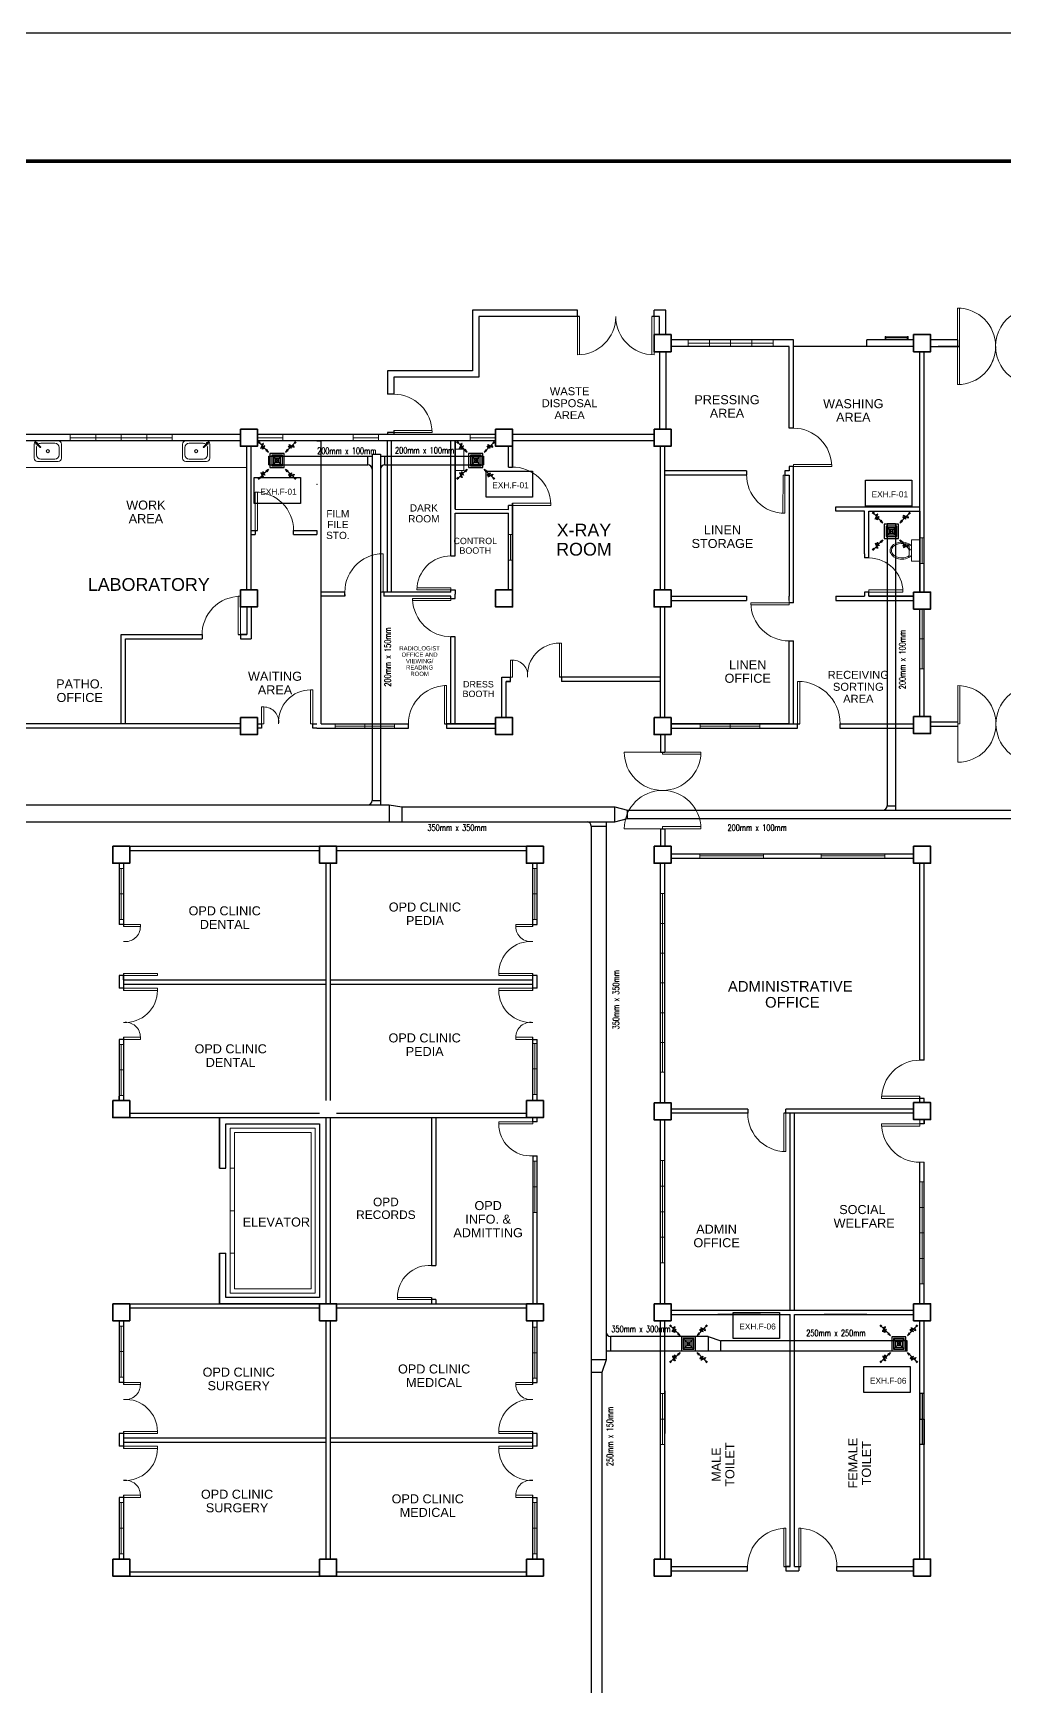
# Model space of a CAD drawing. Header units: millimetres. Extents: x 116 to 538, y 76 to 149.
# Drawn here: x 159.02 to 181.85, y 109.74 to 148.59 of the extents above; entities that cross this region are included whole.
import ezdxf

# ---------------------------------------------------------------- set-up
doc = ezdxf.new("R2010")
doc.units = ezdxf.units.MM
doc.header["$MEASUREMENT"] = 0
for name, color, linetype in [('.1', 1, 'Continuous'), ('AIR', 7, 'Continuous'), ('AIR-00', 8, 'Continuous'), ('AIR-03', 30, 'Continuous'), ('ducting label', 7, 'Continuous'), ('exhaust', 7, 'Continuous'), ('label', 7, 'Continuous'), ('Legends', 7, 'Continuous'), ('template', 7, 'Continuous')]:
    doc.layers.add(name, color=color, linetype=linetype)
doc.styles.add('Arch-Dim', font='simplex.shx', dxfattribs={"width": 0.75})
doc.styles.get("Standard").update_dxf_attribs({"font": 'arial.ttf'})
doc.styles.add('SWISSLT175', font='swissl.ttf', dxfattribs={"height": 0.175})

# ---------------------------------------------------------------- blocks, each defined once
blk = doc.blocks.new('GRILL-C-IN')
at = {"layer": 'AIR-00', "color": 7, "ltscale": 3}
for p, q in [((-0.623, 0.601), (-0.674, 0.651)), ((-0.601, 0.623), (-0.651, 0.674)), ((-0.637, 0.637), (-0.3, 0.3)), ((0.637, 0.637), (0.3, 0.3)), ((0.601, 0.623), (0.651, 0.674)), ((0.623, 0.601), (0.674, 0.651)), ((-0.637, -0.637), (-0.3, -0.3)), ((0.637, -0.637), (0.3, -0.3)), ((-0.623, -0.601), (-0.674, -0.651)), ((-0.601, -0.623), (-0.651, -0.674)), ((0.601, -0.623), (0.651, -0.674)), ((0.623, -0.601), (0.674, -0.651))]:
    blk.add_line(p, q, dxfattribs=at)
at = {"layer": 'AIR-00', "color": 7}
for p, q in [((-0.188, 0.187), (0.187, -0.188)), ((0.187, 0.187), (-0.188, -0.188))]:
    blk.add_line(p, q, dxfattribs=at)
at = {"layer": 'AIR-00', "color": 7, "ltscale": 3}
for points in [[(-0.362, 0.393), (-0.393, 0.362), (-0.3, 0.3)], [(0.393, 0.362), (0.362, 0.393), (0.3, 0.3)], [(-0.362, -0.393), (-0.393, -0.362), (-0.3, -0.3)], [(0.393, -0.362), (0.362, -0.393), (0.3, -0.3)]]:
    blk.add_lwpolyline(points, close=True, dxfattribs=at)
at = {"layer": 'AIR-00', "color": 7}
for points in [[(-0.188, -0.188), (0.187, -0.188), (0.187, 0.187), (-0.188, 0.187)], [(-0.125, -0.125), (0.125, -0.125), (0.125, 0.125), (-0.125, 0.125)], [(-0.062, -0.062), (0.062, -0.062), (0.062, 0.062), (-0.062, 0.062)]]:
    blk.add_lwpolyline(points, close=True, dxfattribs=at)
at = {"layer": 'AIR-00', "color": 7, "ltscale": 3}
for points in [[(-0.441, 0.441), (-0.512, 0.404), (-0.432, 0.514), (-0.568, 0.43), (-0.477, 0.6), (-0.561, 0.561)], [(0.441, 0.441), (0.404, 0.512), (0.514, 0.432), (0.43, 0.568), (0.6, 0.477), (0.561, 0.561)], [(-0.441, -0.441), (-0.512, -0.404), (-0.432, -0.514), (-0.568, -0.43), (-0.477, -0.6), (-0.561, -0.561)], [(0.441, -0.441), (0.404, -0.512), (0.514, -0.432), (0.43, -0.568), (0.6, -0.477), (0.561, -0.561)]]:
    blk.add_spline(points, degree=3, dxfattribs=at)
for points in [[(-0.3, 0.3), (-0.362, 0.393), (-0.393, 0.362)], [(0.3, 0.3), (0.393, 0.362), (0.362, 0.393)], [(-0.3, -0.3), (-0.362, -0.393), (-0.393, -0.362)], [(0.3, -0.3), (0.393, -0.362), (0.362, -0.393)]]:
    blk.add_solid(points, dxfattribs=at)
at = {"layer": 'AIR-03', "color": 7}
blk.add_lwpolyline([(-0.25, -0.25), (0.25, -0.25), (0.25, 0.25), (-0.25, 0.25)], close=True, dxfattribs=at)

msp = doc.modelspace()

# ---------------------------------------------------------------- linework, layer by layer
at = {"layer": '.1', "color": 0}
msp.add_line((215.428, 148.586), (116.152, 148.586), dxfattribs=at)
at = {"color": 8, "lineweight": 25}
for p, q in [((171.821, 142.073), (169.351, 142.073)), ((169.351, 142.073), (169.351, 140.649)), ((171.871, 141.923), (169.501, 141.923)), ((169.501, 141.923), (169.501, 140.499)), ((171.821, 141.923), (171.821, 142.073)), ((173.746, 141.923), (173.571, 141.923)), ((173.896, 142.073), (173.621, 142.073)), ((173.621, 141.923), (173.621, 142.073)), ((173.746, 141.923), (173.646, 141.923)), ((173.746, 141.498), (173.746, 141.923)), ((173.896, 141.498), (173.896, 142.073)), ((173.746, 141.098), (173.746, 139.274)), ((173.896, 141.098), (173.896, 139.274)), ((176.896, 141.373), (174.021, 141.373)), ((176.796, 141.223), (174.021, 141.223)), ((176.796, 139.299), (176.796, 141.223)), ((176.896, 141.223), (176.896, 141.373)), ((176.896, 139.299), (176.896, 141.223)), ((179.721, 141.373), (178.621, 141.373)), ((178.621, 141.223), (178.621, 141.373)), ((179.721, 141.223), (178.621, 141.223)), ((179.871, 135.448), (179.871, 141.098)), ((179.971, 135.448), (179.971, 141.098)), ((180.752, 141.373), (180.121, 141.373)), ((180.121, 141.223), (180.802, 141.223)), ((180.752, 141.373), (180.302, 141.373)), ((180.752, 141.223), (180.302, 141.223)), ((180.752, 141.373), (180.752, 141.223)), ((169.351, 140.649), (167.351, 140.649)), ((167.351, 140.649), (167.351, 140.099)), ((173.896, 140.886), (173.896, 139.486)), ((169.501, 140.499), (167.501, 140.499)), ((167.501, 140.499), (167.501, 140.099)), ((167.501, 140.499), (167.501, 140.099)), ((167.501, 140.099), (167.351, 140.099)), ((163.896, 139.149), (158.296, 139.149)), ((169.896, 139.149), (164.296, 139.149)), ((167.351, 139.199), (167.351, 139.149)), ((167.501, 139.199), (167.351, 139.199)), ((167.501, 139.249), (167.501, 139.149)), ((173.621, 139.149), (170.296, 139.149)), ((163.896, 138.999), (158.296, 138.999)), ((164.046, 135.499), (164.046, 138.874)), ((164.146, 135.499), (164.146, 138.874)), ((169.896, 138.999), (164.296, 138.999)), ((165.796, 132.349), (165.796, 138.999)), ((167.351, 135.449), (167.351, 138.999)), ((167.451, 135.449), (167.451, 138.999)), ((168.846, 136.299), (168.846, 138.999)), ((168.946, 137.398), (168.946, 138.999)), ((168.946, 138.999), (168.946, 137.399)), ((170.196, 138.386), (170.196, 138.874)), ((173.621, 138.999), (170.296, 138.999)), ((170.296, 138.386), (170.296, 138.874)), ((170.296, 138.874), (170.296, 138.386)), ((173.621, 138.999), (171.646, 138.999)), ((173.771, 135.499), (173.771, 138.874)), ((173.871, 135.499), (173.871, 138.874)), ((170.196, 138.386), (170.296, 138.386)), ((175.796, 138.299), (173.871, 138.299)), ((175.796, 138.299), (175.796, 138.199)), ((176.796, 138.299), (176.696, 138.299)), ((176.696, 138.299), (176.696, 138.199)), ((176.896, 138.399), (176.796, 138.399)), ((176.796, 138.399), (176.796, 138.299)), ((176.796, 138.399), (176.796, 138.299)), ((176.896, 135.199), (176.896, 138.399)), ((175.796, 138.199), (173.871, 138.199)), ((176.696, 138.199), (176.796, 138.199)), ((176.796, 138.199), (176.796, 135.349)), ((170.296, 135.499), (170.296, 137.536)), ((170.296, 137.536), (170.296, 135.499)), ((168.946, 137.398), (170.196, 137.387)), ((168.946, 136.299), (168.946, 137.299)), ((168.946, 137.299), (170.196, 137.299)), ((170.196, 137.386), (170.196, 137.486)), ((170.296, 137.486), (170.196, 137.486)), ((170.196, 135.499), (170.196, 137.299)), ((170.296, 137.386), (170.296, 137.486)), ((170.296, 135.499), (170.296, 137.299)), ((170.296, 137.299), (170.296, 136.799)), ((177.896, 137.349), (177.896, 137.449)), ((177.896, 137.449), (179.871, 137.449)), ((178.571, 137.349), (177.896, 137.349)), ((178.571, 136.349), (178.571, 137.349)), ((178.671, 137.349), (179.871, 137.349)), ((178.671, 136.349), (178.671, 137.349)), ((179.871, 137.349), (179.871, 135.448)), ((164.146, 136.899), (164.296, 136.899)), ((164.146, 136.799), (164.246, 136.799)), ((164.246, 136.899), (164.246, 136.799)), ((165.146, 136.899), (165.696, 136.899)), ((165.146, 136.799), (165.146, 136.899)), ((165.146, 136.799), (165.696, 136.799)), ((178.571, 136.349), (178.571, 136.249)), ((178.671, 136.249), (178.671, 136.349)), ((178.671, 136.249), (178.571, 136.249)), ((166.351, 135.449), (165.796, 135.449)), ((166.351, 135.349), (165.796, 135.349)), ((166.176, 135.349), (166.171, 135.349)), ((166.351, 135.349), (166.351, 135.449)), ((168.846, 135.449), (167.221, 135.449)), ((167.271, 135.449), (167.271, 135.349)), ((168.846, 135.349), (167.271, 135.349)), ((168.846, 135.499), (168.946, 135.499)), ((168.846, 135.449), (168.846, 135.499)), ((168.846, 135.299), (168.846, 135.349)), ((168.846, 135.299), (168.946, 135.299)), ((168.946, 135.499), (168.946, 135.399)), ((168.946, 135.299), (168.946, 135.399)), ((174.021, 135.349), (175.796, 135.349)), ((174.021, 135.249), (175.796, 135.249)), ((174.021, 135.249), (175.796, 135.249)), ((175.796, 135.349), (175.796, 135.249)), ((176.796, 135.249), (176.796, 135.349)), ((176.896, 135.199), (176.796, 135.199)), ((177.896, 135.349), (178.571, 135.349)), ((177.896, 135.349), (177.896, 135.249)), ((177.896, 135.249), (179.721, 135.249)), ((178.671, 135.449), (178.571, 135.449)), ((178.571, 135.449), (178.571, 135.349)), ((178.671, 135.349), (178.671, 135.449)), ((178.671, 135.349), (179.721, 135.349)), ((179.721, 135.349), (178.671, 135.349)), ((164.046, 135.099), (164.046, 134.449)), ((164.146, 135.099), (164.146, 134.349)), ((173.771, 132.499), (173.771, 135.099)), ((173.871, 132.499), (173.871, 135.099)), ((179.871, 132.524), (179.871, 135.048)), ((179.971, 132.524), (179.971, 135.048)), ((161.096, 132.349), (161.096, 134.449)), ((161.096, 134.449), (162.996, 134.449)), ((162.996, 134.449), (162.996, 134.349)), ((163.846, 134.449), (164.046, 134.449)), ((164.046, 134.449), (163.896, 134.449)), ((163.896, 134.449), (163.896, 134.349)), ((161.196, 132.349), (161.196, 134.349)), ((161.196, 134.349), (162.996, 134.349)), ((163.896, 134.349), (164.046, 134.349)), ((164.046, 134.349), (164.146, 134.349)), ((168.845, 132.349), (168.845, 134.398)), ((168.945, 134.398), (168.845, 134.398)), ((168.945, 132.349), (168.945, 134.398)), ((176.796, 132.349), (176.796, 134.299)), ((176.796, 134.299), (176.896, 134.299)), ((176.896, 132.349), (176.896, 134.299)), ((170.046, 132.499), (170.046, 133.449)), ((170.046, 133.449), (170.246, 133.449)), ((170.246, 133.349), (170.146, 133.349)), ((170.146, 132.499), (170.146, 133.349)), ((170.146, 133.349), (170.246, 133.349)), ((170.246, 133.349), (170.246, 133.449)), ((173.771, 133.449), (171.396, 133.449)), ((171.446, 133.449), (171.446, 133.349)), ((173.771, 133.349), (171.446, 133.349)), ((163.896, 132.349), (158.296, 132.349)), ((163.896, 132.249), (158.296, 132.249)), ((164.296, 132.349), (164.396, 132.349)), ((164.396, 132.249), (164.296, 132.249)), ((164.396, 132.349), (164.396, 132.249)), ((165.596, 132.349), (165.696, 132.349)), ((165.596, 132.249), (165.596, 132.349)), ((165.696, 132.249), (165.596, 132.249)), ((165.696, 132.249), (167.851, 132.249)), ((165.796, 132.349), (167.845, 132.349)), ((167.845, 132.249), (167.845, 132.349)), ((168.695, 132.349), (169.896, 132.349)), ((168.845, 132.349), (168.745, 132.349)), ((168.745, 132.349), (168.745, 132.249)), ((168.745, 132.249), (169.896, 132.249)), ((169.896, 132.349), (168.796, 132.349)), ((173.771, 132.099), (173.771, 131.687)), ((173.871, 132.099), (173.871, 131.687)), ((174.021, 132.349), (177.046, 132.349)), ((176.796, 132.349), (174.021, 132.349)), ((174.021, 132.249), (176.996, 132.249)), ((174.021, 132.249), (176.996, 132.249)), ((176.996, 132.249), (176.996, 132.349)), ((177.991, 132.249), (179.721, 132.249)), ((177.996, 132.349), (179.721, 132.349)), ((177.996, 132.249), (177.996, 132.349)), ((180.121, 132.399), (180.758, 132.399)), ((180.121, 132.299), (180.758, 132.299)), ((173.771, 131.687), (173.871, 131.687)), ((173.771, 129.887), (173.771, 129.475)), ((173.771, 129.887), (173.871, 129.887)), ((173.871, 129.887), (173.871, 129.475)), ((161.296, 129.475), (165.758, 129.475)), ((161.296, 129.375), (165.758, 129.375)), ((166.158, 129.475), (170.621, 129.475)), ((166.158, 129.375), (170.621, 129.375)), ((161.046, 129.075), (161.046, 127.636)), ((161.146, 129.075), (161.146, 127.586)), ((165.908, 129.075), (165.908, 123.498)), ((166.008, 129.075), (166.008, 123.498)), ((170.771, 127.586), (170.771, 129.075)), ((170.871, 127.636), (170.871, 129.075)), ((173.771, 123.448), (173.771, 129.075)), ((173.871, 123.448), (173.871, 129.075)), ((174.021, 129.298), (179.721, 129.298)), ((174.021, 129.198), (179.721, 129.198)), ((176.871, 129.298), (179.721, 129.298)), ((179.871, 124.448), (179.871, 129.075)), ((179.971, 124.448), (179.971, 129.075)), ((161.146, 127.636), (161.046, 127.636)), ((170.771, 127.636), (170.871, 127.636)), ((161.046, 126.436), (161.046, 126.136)), ((161.146, 126.436), (161.046, 126.436)), ((161.146, 126.486), (161.146, 126.086)), ((161.146, 126.336), (161.146, 126.436)), ((161.146, 126.336), (165.908, 126.336)), ((166.008, 126.336), (170.771, 126.336)), ((170.771, 126.086), (170.771, 126.486)), ((170.871, 126.436), (170.771, 126.436)), ((170.871, 126.136), (170.871, 126.436)), ((161.146, 126.136), (161.046, 126.136)), ((161.146, 126.236), (165.908, 126.236)), ((161.146, 126.236), (161.146, 126.136)), ((166.008, 126.236), (170.771, 126.236)), ((170.871, 126.136), (170.771, 126.136)), ((161.046, 124.936), (161.046, 123.498)), ((161.146, 124.936), (161.046, 124.936)), ((161.146, 124.986), (161.146, 123.498)), ((170.771, 123.498), (170.771, 124.986)), ((170.771, 124.936), (170.871, 124.936)), ((170.871, 123.498), (170.871, 124.936)), ((179.971, 124.448), (179.871, 124.448)), ((161.046, 123.498), (161.046, 123.598)), ((179.871, 123.448), (179.871, 123.598)), ((179.971, 123.548), (179.871, 123.548)), ((179.971, 123.448), (179.971, 123.548)), ((161.296, 123.198), (165.758, 123.198)), ((166.158, 123.198), (170.621, 123.198)), ((175.827, 123.298), (174.021, 123.298)), ((175.822, 123.198), (174.021, 123.198)), ((175.822, 123.298), (175.822, 123.198)), ((179.721, 123.198), (176.672, 123.198)), ((179.721, 123.298), (176.722, 123.298)), ((176.722, 123.198), (176.722, 123.298)), ((176.822, 123.198), (176.722, 123.198)), ((176.822, 118.572), (176.822, 123.198)), ((176.922, 118.572), (176.922, 123.198)), ((161.296, 123.098), (170.621, 123.098)), ((163.408, 123.098), (163.408, 121.91)), ((165.908, 123.098), (165.908, 118.723)), ((166.008, 123.098), (166.008, 118.723)), ((166.158, 123.098), (170.621, 123.098)), ((168.39, 123.098), (168.39, 119.623)), ((168.49, 123.098), (168.49, 119.623)), ((170.771, 122.998), (170.771, 123.098)), ((170.871, 122.998), (170.771, 122.998)), ((170.871, 122.998), (170.871, 123.098)), ((173.771, 118.723), (173.771, 123.048)), ((173.871, 118.723), (173.871, 123.048)), ((179.971, 122.948), (179.871, 122.948)), ((179.971, 122.948), (179.971, 123.048)), ((179.971, 123.048), (179.971, 122.948)), ((170.771, 122.198), (170.771, 118.723)), ((170.771, 122.198), (170.871, 122.198)), ((170.871, 118.723), (170.871, 122.198)), ((179.871, 118.722), (179.871, 122.048)), ((179.971, 118.722), (179.971, 122.054)), ((163.408, 121.91), (163.558, 121.91)), ((163.408, 119.91), (163.408, 118.723)), ((163.408, 119.91), (163.558, 119.91)), ((168.39, 119.623), (168.49, 119.623)), ((168.39, 118.873), (168.39, 118.723)), ((161.296, 118.723), (170.621, 118.723)), ((161.296, 118.623), (165.758, 118.623)), ((166.158, 118.623), (170.621, 118.623)), ((168.49, 118.823), (168.39, 118.823)), ((168.49, 118.823), (168.49, 118.723)), ((174.021, 118.573), (179.721, 118.572)), ((161.046, 118.323), (161.046, 116.873)), ((161.146, 118.323), (161.146, 116.823)), ((165.908, 118.323), (165.908, 112.723)), ((166.008, 118.323), (166.008, 112.723)), ((170.771, 116.823), (170.771, 118.323)), ((170.871, 116.873), (170.871, 118.323)), ((173.771, 112.723), (173.771, 118.323)), ((173.871, 116.823), (173.871, 118.323)), ((174.021, 118.473), (176.822, 118.472)), ((176.821, 112.546), (176.822, 118.472)), ((176.921, 112.546), (176.922, 118.472)), ((176.922, 118.472), (179.721, 118.472)), ((178.621, 118.472), (177.621, 118.472)), ((179.871, 112.723), (179.871, 118.322)), ((179.971, 112.723), (179.971, 118.322)), ((161.146, 116.873), (161.046, 116.873)), ((170.771, 116.873), (170.871, 116.873)), ((173.871, 112.723), (173.871, 116.823)), ((161.046, 115.673), (161.046, 115.373)), ((161.146, 115.673), (161.046, 115.673)), ((161.146, 115.373), (161.046, 115.373)), ((161.146, 115.723), (161.146, 115.323)), ((161.146, 115.573), (165.908, 115.573)), ((161.146, 115.473), (165.908, 115.473)), ((166.008, 115.573), (170.771, 115.573)), ((166.008, 115.473), (170.771, 115.473)), ((170.771, 115.323), (170.771, 115.723)), ((170.871, 115.673), (170.771, 115.673)), ((170.871, 115.373), (170.771, 115.373)), ((170.871, 115.373), (170.871, 115.673)), ((161.146, 114.223), (161.146, 112.723)), ((170.771, 112.723), (170.771, 114.223)), ((161.046, 114.173), (161.046, 112.723)), ((161.146, 114.173), (161.046, 114.173)), ((170.771, 114.173), (170.871, 114.173)), ((170.871, 112.723), (170.871, 114.173)), ((161.296, 112.423), (165.758, 112.423)), ((161.296, 112.323), (165.758, 112.323)), ((166.158, 112.423), (170.621, 112.423)), ((166.158, 112.323), (170.621, 112.323)), ((174.021, 112.546), (175.821, 112.546)), ((174.021, 112.446), (175.821, 112.446)), ((175.821, 112.446), (175.821, 112.546)), ((176.821, 112.546), (176.721, 112.546)), ((176.721, 112.546), (176.721, 112.446)), ((176.721, 112.446), (177.021, 112.446)), ((176.921, 112.546), (177.021, 112.546)), ((177.021, 112.546), (177.021, 112.446)), ((177.921, 112.546), (179.721, 112.546)), ((177.921, 112.446), (177.921, 112.546)), ((177.921, 112.446), (179.721, 112.446))]:
    msp.add_line(p, q, dxfattribs=at)
at = {"color": 8, "lineweight": 13}
for p, q in [((171.821, 141.023), (171.821, 141.923)), ((171.821, 141.923), (171.871, 141.923)), ((171.871, 141.923), (171.871, 141.023)), ((173.571, 141.023), (173.571, 141.923)), ((173.571, 141.923), (173.621, 141.923)), ((173.621, 141.923), (173.621, 141.023)), ((180.751, 141.224), (180.751, 142.124)), ((180.751, 142.124), (180.801, 142.124)), ((180.801, 142.124), (180.802, 141.223)), ((180.802, 141.224), (180.751, 141.224)), ((180.751, 141.173), (180.752, 140.323)), ((180.752, 141.223), (180.752, 140.323)), ((180.752, 141.223), (180.802, 141.223)), ((180.802, 140.323), (180.802, 141.223)), ((180.752, 140.323), (180.802, 140.323)), ((168.401, 139.249), (167.501, 139.249)), ((167.501, 139.199), (168.401, 139.199)), ((177.796, 138.449), (176.896, 138.449)), ((176.896, 138.449), (176.896, 138.399)), ((176.896, 138.399), (177.796, 138.399)), ((177.796, 138.399), (177.796, 138.449)), ((176.646, 137.299), (176.655, 138.199)), ((176.655, 138.199), (176.696, 138.199)), ((176.696, 138.199), (176.696, 137.299)), ((164.246, 136.899), (164.246, 137.799)), ((164.246, 137.799), (164.296, 137.799)), ((164.296, 137.799), (164.296, 136.899)), ((171.196, 137.536), (170.296, 137.536)), ((171.196, 137.486), (171.196, 137.536)), ((170.296, 137.486), (171.196, 137.486)), ((176.696, 137.299), (176.646, 137.299)), ((167.251, 136.349), (167.201, 136.349)), ((167.201, 136.349), (167.201, 135.449)), ((167.251, 135.449), (167.251, 136.349)), ((163.896, 135.349), (163.846, 135.349)), ((163.846, 135.349), (163.846, 134.449)), ((163.896, 134.449), (163.896, 135.349)), ((167.301, 135.449), (167.201, 135.449)), ((168.846, 135.299), (167.946, 135.299)), ((167.946, 135.299), (167.947, 135.249)), ((167.946, 135.249), (168.846, 135.249)), ((168.046, 135.549), (168.846, 135.549)), ((168.846, 135.499), (168.046, 135.499)), ((168.846, 135.499), (168.846, 135.549)), ((168.846, 135.249), (168.846, 135.299)), ((176.796, 135.199), (175.896, 135.199)), ((175.896, 135.199), (175.896, 135.149)), ((176.796, 135.149), (176.796, 135.249)), ((176.796, 135.199), (176.796, 135.149)), ((178.671, 135.449), (178.671, 135.499)), ((179.471, 135.499), (178.671, 135.499)), ((178.671, 135.449), (179.471, 135.449)), ((179.471, 135.449), (179.471, 135.499)), ((175.896, 135.149), (176.796, 135.149)), ((168.745, 133.249), (168.695, 133.249)), ((168.695, 133.249), (168.695, 132.349)), ((168.745, 132.349), (168.745, 133.249)), ((176.996, 133.349), (177.046, 133.349)), ((176.996, 132.349), (176.996, 133.349)), ((177.046, 133.349), (177.046, 132.349)), ((180.758, 132.349), (180.758, 133.249)), ((180.808, 133.249), (180.808, 132.349)), ((180.758, 132.299), (180.758, 132.399)), ((180.808, 132.349), (180.758, 132.349)), ((180.758, 132.349), (180.758, 131.449)), ((173.821, 131.687), (172.921, 131.687)), ((173.821, 131.687), (174.721, 131.687)), ((173.821, 131.637), (173.821, 131.687)), ((174.721, 131.687), (174.721, 131.637)), ((174.721, 131.637), (173.821, 131.637)), ((173.821, 129.887), (172.921, 129.887)), ((173.821, 129.937), (174.721, 129.937)), ((173.821, 129.887), (173.821, 129.937)), ((174.721, 129.887), (173.821, 129.887)), ((174.721, 129.937), (174.721, 129.887)), ((178.971, 123.548), (178.971, 123.598)), ((178.971, 123.598), (179.871, 123.598)), ((179.871, 123.548), (178.971, 123.548)), ((176.672, 122.298), (176.672, 123.198)), ((176.722, 123.198), (176.722, 122.298)), ((179.871, 122.948), (178.971, 122.948)), ((178.971, 122.948), (178.971, 122.898)), ((178.971, 122.898), (179.871, 122.898)), ((179.871, 122.898), (179.871, 123.048)), ((179.871, 122.948), (179.871, 122.898)), ((176.722, 122.298), (176.672, 122.298)), ((176.721, 113.446), (176.671, 113.446)), ((176.671, 113.446), (176.671, 112.546)), ((176.721, 112.546), (176.721, 113.446)), ((177.071, 113.446), (177.021, 113.446)), ((177.021, 113.446), (177.021, 112.546)), ((177.071, 112.546), (177.071, 113.446))]:
    msp.add_line(p, q, dxfattribs=at)
at = {"color": 8, "lineweight": 9}
for p, q in [((179.071, 141.454), (179.051, 141.454)), ((179.051, 141.454), (179.051, 141.374)), ((179.071, 141.374), (179.071, 141.454)), ((179.321, 141.444), (179.071, 141.444)), ((179.321, 141.424), (179.071, 141.424)), ((179.321, 141.444), (179.571, 141.444)), ((179.321, 141.424), (179.571, 141.424)), ((179.571, 141.374), (179.571, 141.454)), ((179.571, 141.454), (179.591, 141.454)), ((179.591, 141.454), (179.591, 141.374)), ((174.421, 141.373), (174.421, 141.223)), ((174.421, 141.298), (176.421, 141.298)), ((174.421, 141.223), (176.421, 141.223)), ((174.421, 141.223), (175.421, 141.223)), ((174.921, 141.223), (174.921, 141.373)), ((175.421, 141.223), (175.421, 141.373)), ((175.421, 141.223), (176.421, 141.223)), ((175.921, 141.223), (175.921, 141.373)), ((176.421, 141.223), (176.421, 141.373)), ((161.096, 139.149), (159.896, 139.149)), ((159.896, 139.149), (159.896, 138.999)), ((159.896, 139.074), (162.296, 139.074)), ((160.496, 139.149), (160.496, 138.999)), ((161.096, 139.149), (162.296, 139.149)), ((161.096, 139.149), (161.096, 138.999)), ((161.696, 139.149), (161.696, 138.999)), ((162.296, 139.149), (162.296, 138.999)), ((164.296, 139.149), (164.896, 139.149)), ((164.896, 139.074), (164.296, 139.074)), ((164.896, 139.149), (164.896, 138.999)), ((166.546, 138.999), (166.546, 139.149)), ((167.146, 139.074), (166.546, 139.074)), ((167.146, 139.149), (167.146, 138.999)), ((169.896, 139.149), (169.296, 139.149)), ((169.296, 139.149), (169.296, 138.999)), ((169.296, 139.074), (169.896, 139.074)), ((167.146, 138.999), (166.546, 138.999)), ((168.946, 138.808), (169.146, 138.808)), ((168.946, 138.308), (168.946, 138.808)), ((169.146, 138.808), (169.146, 138.308)), ((158.146, 138.374), (164.046, 138.374)), ((169.146, 138.308), (168.946, 138.308)), ((170.296, 136.799), (170.196, 136.799)), ((170.196, 136.799), (170.196, 136.199)), ((170.246, 136.799), (170.246, 136.199)), ((179.621, 136.513), (179.621, 136.332)), ((179.871, 136.672), (179.671, 136.672)), ((179.671, 136.672), (179.671, 136.172)), ((179.871, 136.422), (179.871, 136.722)), ((179.871, 136.722), (179.971, 136.722)), ((179.871, 136.172), (179.871, 136.672)), ((179.921, 136.722), (179.921, 136.122)), ((179.971, 136.722), (179.971, 136.122)), ((170.196, 136.199), (170.296, 136.199)), ((179.671, 136.172), (179.871, 136.172)), ((179.971, 136.122), (179.871, 136.122)), ((179.871, 134.348), (179.871, 135.048)), ((179.871, 135.048), (179.971, 135.048)), ((179.921, 135.048), (179.921, 133.648)), ((179.971, 135.048), (179.971, 133.648)), ((179.871, 134.348), (179.971, 134.348)), ((179.971, 133.648), (179.871, 133.648)), ((166.121, 132.249), (166.121, 132.349)), ((167.521, 132.299), (166.121, 132.299)), ((167.521, 132.249), (166.121, 132.249)), ((166.821, 132.349), (167.521, 132.349)), ((166.821, 132.349), (166.821, 132.249)), ((167.521, 132.349), (167.521, 132.249)), ((174.708, 132.249), (174.708, 132.349)), ((176.108, 132.299), (174.708, 132.299)), ((176.108, 132.249), (174.708, 132.249)), ((175.408, 132.349), (176.108, 132.349)), ((175.408, 132.349), (175.408, 132.249)), ((176.108, 132.349), (176.108, 132.249)), ((175.446, 129.298), (174.696, 129.298)), ((174.696, 129.298), (174.696, 129.198)), ((174.696, 129.248), (176.196, 129.248)), ((174.696, 129.198), (176.196, 129.198)), ((176.196, 129.198), (176.196, 129.298)), ((177.546, 129.198), (177.546, 129.298)), ((177.546, 129.248), (179.046, 129.248)), ((179.046, 129.198), (177.546, 129.198)), ((178.296, 129.298), (179.046, 129.298)), ((179.046, 129.298), (179.046, 129.198)), ((173.771, 127.662), (173.771, 128.362)), ((173.771, 128.362), (173.871, 128.362)), ((173.821, 128.362), (173.821, 126.962)), ((173.871, 128.362), (173.871, 126.962)), ((173.771, 127.662), (173.871, 127.662)), ((173.771, 126.262), (173.771, 126.962)), ((173.771, 126.962), (173.871, 126.962)), ((173.871, 126.962), (173.771, 126.962)), ((173.821, 126.962), (173.821, 125.562)), ((173.871, 126.962), (173.871, 125.562)), ((173.771, 126.262), (173.871, 126.262)), ((173.871, 125.562), (173.771, 125.562)), ((173.771, 124.862), (173.771, 125.562)), ((173.771, 125.562), (173.871, 125.562)), ((173.871, 125.562), (173.771, 125.562)), ((173.821, 125.562), (173.821, 124.162)), ((173.871, 125.562), (173.871, 124.162)), ((173.771, 124.862), (173.871, 124.862)), ((173.871, 124.162), (173.771, 124.162)), ((173.771, 122.086), (173.871, 122.086)), ((173.821, 122.086), (173.821, 119.686)), ((163.658, 121.91), (163.758, 121.91)), ((163.658, 121.91), (163.658, 119.91)), ((163.758, 121.91), (163.758, 119.91)), ((179.871, 121.588), (179.971, 121.588)), ((179.921, 121.588), (179.921, 119.188)), ((173.771, 121.486), (173.871, 121.486)), ((163.758, 120.91), (163.658, 120.91)), ((173.771, 120.886), (173.871, 120.886)), ((179.871, 120.988), (179.971, 120.988)), ((173.771, 120.286), (173.871, 120.286)), ((179.871, 120.388), (179.971, 120.388)), ((163.658, 119.91), (163.758, 119.91)), ((173.771, 119.686), (173.871, 119.686)), ((179.871, 119.788), (179.971, 119.788)), ((179.871, 119.188), (179.971, 119.188)), ((174.969, 118.471), (175.469, 118.471)), ((175.997, 118.472), (176.497, 118.472)), ((177.745, 118.472), (177.245, 118.472)), ((178.772, 118.47), (178.272, 118.47)), ((173.871, 116.612), (173.771, 116.612)), ((173.771, 116.612), (173.771, 116.012)), ((173.821, 116.612), (173.821, 115.412)), ((173.771, 116.012), (173.871, 116.012)), ((173.871, 116.012), (173.871, 115.412)), ((173.871, 115.412), (173.771, 115.412)), ((173.871, 115.527), (173.871, 115.532)), ((173.871, 115.073), (173.871, 115.527)), ((173.871, 115.386), (173.871, 115.456)), ((173.871, 115.073), (173.871, 115.068)), ((173.871, 114.802), (173.871, 114.807)), ((173.871, 114.802), (173.871, 114.348)), ((173.871, 114.489), (173.871, 114.419)), ((173.871, 114.348), (173.871, 114.343)), ((173.871, 114.077), (173.871, 114.082)), ((173.871, 114.077), (173.871, 113.623)), ((173.871, 113.764), (173.871, 113.694)), ((173.871, 113.623), (173.871, 113.618)), ((173.871, 113.352), (173.871, 113.357)), ((173.871, 113.352), (173.871, 112.898)), ((173.871, 113.039), (173.871, 112.969)), ((173.871, 112.898), (173.871, 112.893)), ((179.646, 112.546), (179.146, 112.546))]:
    msp.add_line(p, q, dxfattribs=at)
at = {"color": 8, "lineweight": -2}
for p, q in [((179.721, 141.223), (176.896, 141.223)), ((169.296, 139.149), (167.146, 139.149)), ((176.896, 139.299), (176.796, 139.299)), ((165.696, 138.999), (165.796, 138.999)), ((173.871, 138.199), (173.871, 138.299)), ((165.696, 136.899), (165.696, 136.799)), ((168.846, 136.299), (168.946, 136.299)), ((167.851, 132.249), (167.845, 132.249)), ((179.971, 123.448), (179.971, 123.548)), ((175.827, 123.298), (175.822, 123.298)), ((176.121, 118.472), (175.121, 118.472)), ((173.871, 116.673), (173.871, 115.673)), ((179.971, 116.612), (179.871, 116.612)), ((179.871, 116.612), (179.871, 116.012)), ((179.921, 116.612), (179.921, 115.412)), ((179.871, 116.012), (179.971, 116.012)), ((179.971, 116.012), (179.971, 115.412)), ((179.971, 115.412), (179.871, 115.412)), ((176.671, 112.546), (176.821, 112.546)), ((176.921, 112.546), (177.071, 112.546))]:
    msp.add_line(p, q, dxfattribs=at)
at = {"color": 8}
msp.add_line((167.501, 139.249), (167.501, 139.149), dxfattribs=at)
at = {"color": 8, "lineweight": 9, "ltscale": 0.4}
for p, q in [((159.049, 138.924), (159.049, 138.594)), ((159.096, 138.939), (159.187, 138.848)), ((159.104, 138.844), (159.104, 138.674)), ((159.108, 138.952), (159.199, 138.86)), ((159.614, 138.999), (159.124, 138.999)), ((159.534, 138.944), (159.204, 138.944)), ((159.634, 138.674), (159.634, 138.844)), ((159.689, 138.594), (159.689, 138.924)), ((162.536, 138.594), (162.536, 138.924)), ((162.591, 138.674), (162.591, 138.844)), ((162.611, 138.999), (163.101, 138.999)), ((162.691, 138.944), (163.021, 138.944)), ((163.117, 138.952), (163.026, 138.86)), ((163.129, 138.939), (163.038, 138.848)), ((163.121, 138.844), (163.121, 138.674)), ((163.176, 138.924), (163.176, 138.594)), ((159.124, 138.519), (159.614, 138.519)), ((159.204, 138.574), (159.534, 138.574)), ((163.101, 138.519), (162.611, 138.519)), ((163.021, 138.574), (162.691, 138.574)), ((165.908, 127.556), (165.908, 128.046)), ((166.008, 127.556), (166.008, 128.046)), ((165.908, 124.649), (165.908, 125.139)), ((166.008, 124.649), (166.008, 125.139)), ((165.908, 116.671), (165.908, 117.161)), ((166.008, 116.671), (166.008, 117.161)), ((165.908, 113.855), (165.908, 114.345)), ((166.008, 113.855), (166.008, 114.345))]:
    msp.add_line(p, q, dxfattribs=at)
at = {"color": 8, "linetype": 'ByBlock', "lineweight": 9}
for p, q in [((161.146, 128.955), (161.046, 128.955)), ((161.046, 128.955), (161.046, 127.755)), ((161.096, 128.955), (161.096, 127.755)), ((161.146, 128.355), (161.146, 128.955)), ((170.871, 128.955), (170.771, 128.955)), ((170.771, 128.955), (170.771, 127.755)), ((170.821, 128.955), (170.821, 127.755)), ((170.871, 128.355), (170.871, 128.955)), ((161.046, 128.355), (161.146, 128.355)), ((170.771, 128.355), (170.871, 128.355)), ((161.046, 127.755), (161.146, 127.755)), ((170.771, 127.755), (170.871, 127.755)), ((161.146, 124.817), (161.046, 124.817)), ((161.046, 124.817), (161.046, 123.617)), ((161.096, 124.817), (161.096, 123.617)), ((161.146, 124.217), (161.146, 124.817)), ((170.871, 124.842), (170.771, 124.842)), ((170.771, 124.842), (170.771, 123.642)), ((170.821, 124.842), (170.821, 123.642)), ((170.871, 124.242), (170.871, 124.842)), ((161.046, 124.217), (161.146, 124.217)), ((170.771, 124.242), (170.871, 124.242)), ((161.046, 123.617), (161.146, 123.617)), ((170.771, 123.642), (170.871, 123.642)), ((170.871, 122.071), (170.771, 122.071)), ((170.771, 122.071), (170.771, 120.871)), ((170.821, 122.071), (170.821, 120.871)), ((170.871, 121.471), (170.871, 122.071)), ((170.771, 121.471), (170.871, 121.471)), ((170.771, 120.871), (170.871, 120.871)), ((161.146, 118.198), (161.046, 118.198)), ((161.046, 118.198), (161.046, 116.998)), ((161.096, 118.198), (161.096, 116.998)), ((161.146, 117.598), (161.146, 118.198)), ((170.871, 118.173), (170.771, 118.173)), ((170.771, 118.173), (170.771, 116.973)), ((170.821, 118.173), (170.821, 116.973)), ((170.871, 117.573), (170.871, 118.173)), ((161.046, 117.598), (161.146, 117.598)), ((170.771, 117.573), (170.871, 117.573)), ((161.046, 116.998), (161.146, 116.998)), ((170.771, 116.973), (170.871, 116.973)), ((161.146, 114.048), (161.046, 114.048)), ((161.046, 114.048), (161.046, 112.848)), ((161.096, 114.048), (161.096, 112.848)), ((161.146, 113.448), (161.146, 114.048)), ((170.871, 114.048), (170.771, 114.048)), ((170.771, 114.048), (170.771, 112.848)), ((170.821, 114.048), (170.821, 112.848)), ((170.871, 113.448), (170.871, 114.048)), ((161.046, 113.448), (161.146, 113.448)), ((170.771, 113.448), (170.871, 113.448)), ((161.046, 112.848), (161.146, 112.848)), ((170.771, 112.848), (170.871, 112.848))]:
    msp.add_line(p, q, dxfattribs=at)
at = {"color": 8, "lineweight": 35}
for points in [[(173.621, 141.498), (174.021, 141.498), (174.021, 141.098), (173.621, 141.098)], [(179.721, 141.498), (180.121, 141.498), (180.121, 141.098), (179.721, 141.098)], [(163.896, 139.274), (164.296, 139.274), (164.296, 138.874), (163.896, 138.874)], [(169.896, 139.274), (170.296, 139.274), (170.296, 138.874), (169.896, 138.874)], [(173.621, 139.274), (174.021, 139.274), (174.021, 138.874), (173.621, 138.874)], [(163.896, 135.499), (164.296, 135.499), (164.296, 135.099), (163.896, 135.099)], [(169.896, 135.499), (170.296, 135.499), (170.296, 135.099), (169.896, 135.099)], [(173.621, 135.499), (174.021, 135.499), (174.021, 135.099), (173.621, 135.099)], [(179.721, 135.448), (180.121, 135.448), (180.121, 135.048), (179.721, 135.048)], [(163.896, 132.499), (164.296, 132.499), (164.296, 132.099), (163.896, 132.099)], [(169.896, 132.499), (170.296, 132.499), (170.296, 132.099), (169.896, 132.099)], [(173.621, 132.499), (174.021, 132.499), (174.021, 132.099), (173.621, 132.099)], [(179.721, 132.524), (180.121, 132.524), (180.121, 132.124), (179.721, 132.124)], [(160.896, 129.475), (161.296, 129.475), (161.296, 129.075), (160.896, 129.075)], [(165.758, 129.475), (166.158, 129.475), (166.158, 129.075), (165.758, 129.075)], [(170.621, 129.475), (171.021, 129.475), (171.021, 129.075), (170.621, 129.075)], [(173.621, 129.475), (174.021, 129.475), (174.021, 129.075), (173.621, 129.075)], [(179.721, 129.475), (180.121, 129.475), (180.121, 129.075), (179.721, 129.075)], [(160.896, 123.498), (161.296, 123.498), (161.296, 123.098), (160.896, 123.098)], [(170.621, 123.498), (171.021, 123.498), (171.021, 123.098), (170.621, 123.098)], [(173.621, 123.448), (174.021, 123.448), (174.021, 123.048), (173.621, 123.048)], [(179.721, 123.45), (180.121, 123.45), (180.121, 123.05), (179.721, 123.05)], [(160.896, 118.723), (161.296, 118.723), (161.296, 118.323), (160.896, 118.323)], [(165.758, 118.723), (166.158, 118.723), (166.158, 118.323), (165.758, 118.323)], [(170.621, 118.723), (171.021, 118.723), (171.021, 118.323), (170.621, 118.323)], [(173.621, 118.723), (174.021, 118.723), (174.021, 118.323), (173.621, 118.323)], [(179.721, 118.723), (180.121, 118.723), (180.121, 118.323), (179.721, 118.323)], [(160.896, 112.723), (161.296, 112.723), (161.296, 112.323), (160.896, 112.323)], [(165.758, 112.723), (166.158, 112.723), (166.158, 112.323), (165.758, 112.323)], [(170.621, 112.723), (171.021, 112.723), (171.021, 112.323), (170.621, 112.323)], [(173.621, 112.723), (174.021, 112.723), (174.021, 112.323), (173.621, 112.323)], [(179.721, 112.723), (180.121, 112.723), (180.121, 112.323), (179.721, 112.323)]]:
    msp.add_lwpolyline(points, close=True, dxfattribs=at)
at = {"color": 8, "lineweight": 9}
for points in [[(174.421, 141.373), (176.421, 141.373), (176.421, 141.223), (174.421, 141.223)], [(159.896, 139.149), (162.296, 139.149), (162.296, 138.999), (159.896, 138.999)], [(164.296, 139.149), (164.896, 139.149), (164.896, 138.999), (164.296, 138.999)], [(166.546, 139.149), (167.146, 139.149), (167.146, 138.999), (166.546, 138.999)], [(169.296, 139.149), (169.896, 139.149), (169.896, 138.999), (169.296, 138.999)], [(169.296, 139.149), (169.896, 139.149), (169.896, 138.999), (169.296, 138.999)], [(170.196, 136.799), (170.296, 136.799), (170.296, 136.199), (170.196, 136.199)], [(179.871, 136.722), (179.971, 136.722), (179.971, 136.122), (179.871, 136.122)], [(179.871, 135.048), (179.971, 135.048), (179.971, 133.648), (179.871, 133.648)], [(166.121, 132.349), (167.521, 132.349), (167.521, 132.299), (166.121, 132.299)], [(174.708, 132.349), (176.108, 132.349), (176.108, 132.249), (174.708, 132.249)], [(174.696, 129.298), (176.196, 129.298), (176.196, 129.198), (174.696, 129.198)], [(177.546, 129.298), (179.046, 129.298), (179.046, 129.198), (177.546, 129.198)], [(161.046, 128.955), (161.146, 128.955), (161.146, 127.755), (161.046, 127.755)], [(170.771, 128.955), (170.871, 128.955), (170.871, 127.755), (170.771, 127.755)], [(173.771, 128.362), (173.871, 128.362), (173.871, 124.162), (173.771, 124.162)], [(161.046, 124.817), (161.146, 124.817), (161.146, 123.617), (161.046, 123.617)], [(170.771, 124.842), (170.871, 124.842), (170.871, 123.642), (170.771, 123.642)], [(170.771, 122.071), (170.871, 122.071), (170.871, 120.871), (170.771, 120.871)], [(173.771, 122.086), (173.871, 122.086), (173.871, 119.686), (173.771, 119.686)], [(179.871, 121.588), (179.971, 121.588), (179.971, 119.188), (179.871, 119.188)], [(161.046, 118.198), (161.146, 118.198), (161.146, 116.998), (161.046, 116.998)], [(170.771, 118.173), (170.871, 118.173), (170.871, 116.973), (170.771, 116.973)], [(173.871, 115.412), (173.771, 115.412), (173.771, 116.612), (173.871, 116.612)], [(179.87, 116.611), (179.971, 116.611), (179.971, 115.412), (179.87, 115.412)], [(161.046, 114.048), (161.146, 114.048), (161.146, 112.848), (161.046, 112.848)], [(170.771, 114.048), (170.871, 114.048), (170.871, 112.848), (170.771, 112.848)]]:
    msp.add_lwpolyline(points, close=True, dxfattribs=at)
at = {"color": 8, "lineweight": 13, "ltscale": 0.03}
for points in [[(171.396, 133.449), (171.446, 133.449), (171.446, 134.249), (171.396, 134.249)], [(170.246, 133.449), (170.296, 133.449), (170.296, 133.849), (170.246, 133.849)], [(165.546, 132.349), (165.596, 132.349), (165.596, 133.149), (165.546, 133.149)], [(164.396, 132.349), (164.446, 132.349), (164.446, 132.749), (164.396, 132.749)], [(161.146, 127.636), (161.146, 127.586), (161.546, 127.586), (161.546, 127.636)], [(170.771, 127.636), (170.771, 127.586), (170.371, 127.586), (170.371, 127.636)], [(161.146, 126.486), (161.146, 126.436), (161.946, 126.436), (161.946, 126.486)], [(170.771, 126.486), (170.771, 126.436), (169.971, 126.436), (169.971, 126.486)], [(161.146, 126.086), (161.146, 126.136), (161.946, 126.136), (161.946, 126.086)], [(170.771, 126.086), (170.771, 126.136), (169.971, 126.136), (169.971, 126.086)], [(161.146, 124.936), (161.146, 124.986), (161.546, 124.986), (161.546, 124.936)], [(170.771, 124.936), (170.771, 124.986), (170.371, 124.986), (170.371, 124.936)], [(170.771, 122.998), (170.771, 122.948), (169.971, 122.948), (169.971, 122.998)], [(168.39, 118.823), (168.39, 118.873), (167.59, 118.873), (167.59, 118.823)], [(161.146, 116.873), (161.146, 116.823), (161.546, 116.823), (161.546, 116.873)], [(170.771, 116.873), (170.771, 116.823), (170.371, 116.823), (170.371, 116.873)], [(161.146, 115.723), (161.146, 115.673), (161.946, 115.673), (161.946, 115.723)], [(161.146, 115.323), (161.146, 115.373), (161.946, 115.373), (161.946, 115.323)], [(170.771, 115.723), (170.771, 115.673), (169.971, 115.673), (169.971, 115.723)], [(170.771, 115.323), (170.771, 115.373), (169.971, 115.373), (169.971, 115.323)], [(161.146, 114.173), (161.146, 114.223), (161.546, 114.223), (161.546, 114.173)], [(170.771, 114.173), (170.771, 114.223), (170.371, 114.223), (170.371, 114.173)]]:
    msp.add_lwpolyline(points, close=True, dxfattribs=at)
at = {"color": 8, "lineweight": 25}
for points in [[(163.408, 121.91), (163.408, 123.098), (165.908, 123.098), (165.908, 118.723), (163.408, 118.723), (163.408, 119.91)], [(163.558, 121.91), (163.558, 122.948), (165.758, 122.948), (165.758, 118.873), (163.558, 118.873), (163.558, 119.91)]]:
    msp.add_lwpolyline(points, dxfattribs=at)
at = {"color": 8, "lineweight": 9}
for points in [[(163.658, 121.91), (163.658, 122.848), (165.658, 122.848), (165.658, 118.973), (163.658, 118.973), (163.658, 119.91)], [(163.758, 121.91), (163.758, 122.748), (165.558, 122.748), (165.558, 119.073), (163.758, 119.073), (163.758, 119.91)]]:
    msp.add_lwpolyline(points, dxfattribs=at)
at = {"color": 8, "lineweight": 9, "ltscale": 0.4}
for centre in [(159.369, 138.759), (162.856, 138.759)]:
    msp.add_circle(centre, 0.0375, dxfattribs=at)
at = {"color": 8, "lineweight": 13}
for centre, radius, start, end in [((171.821, 141.923), 0.9, 270, 0), ((173.621, 141.923), 0.9, 180, 270), ((180.751, 141.223), 0.9, 270.0079, 90), ((182.551, 141.224), 0.9, 90, 270.0009), ((180.752, 141.223), 0.9, 270, 0), ((167.501, 139.199), 0.9, 359.9636, 90.0139), ((176.896, 138.399), 0.9, 0, 90), ((170.296, 137.486), 0.9, 1.5911, 91.5911), ((176.696, 138.199), 0.9, 178.9827, 270), ((164.246, 136.899), 0.9, 0, 90), ((167.251, 135.449), 0.9, 90, 186.3794), ((168.846, 135.499), 0.8, 90, 180), ((178.671, 135.449), 0.8, 0, 90), ((163.896, 134.449), 0.9, 90, 181.5911), ((168.845, 135.299), 0.9, 181.5911, 271.5911), ((176.796, 135.199), 0.9, 180, 270), ((168.745, 132.349), 0.9, 90, 186.3794), ((176.996, 132.349), 1, 354.2608, 90), ((180.758, 132.349), 0.9, 270, 90), ((182.558, 132.349), 0.9, 90, 270), ((173.821, 131.687), 0.9, 180, 0), ((173.821, 129.887), 0.9, 0, 180), ((179.871, 123.548), 0.9, 90.0002, 180.0002), ((176.722, 123.198), 0.9, 173.6208, 270.0002), ((179.871, 122.948), 0.9, 180.0002, 276.3796), ((176.721, 112.546), 0.9, 90.0002, 180.0002), ((177.021, 112.546), 0.9, 0.0002, 90.0002)]:
    msp.add_arc(centre, radius, start, end, dxfattribs=at)
at = {"color": 8, "lineweight": 9, "ltscale": 0.4}
for centre, radius, start, end in [((159.124, 138.924), 0.075, 90, 180), ((159.102, 138.945), 0.0217, 338.7565, 291.2435), ((159.102, 138.945), 0.0145, 352.0499, 277.9501), ((159.102, 138.945), 0.00874, 45, 225), ((159.204, 138.844), 0.1, 140.0132, 180), ((159.204, 138.844), 0.1, 90, 129.9868), ((159.193, 138.854), 0.00874, 225, 45), ((159.534, 138.844), 0.1, 0, 90), ((159.614, 138.924), 0.075, 0, 90), ((162.611, 138.924), 0.075, 90, 180), ((162.691, 138.844), 0.1, 90, 180), ((163.021, 138.844), 0.1, 50.0132, 90), ((163.032, 138.854), 0.00874, 135, 315), ((163.021, 138.844), 0.1, 0, 39.9868), ((163.101, 138.924), 0.075, 0, 90), ((163.123, 138.945), 0.0217, 248.7565, 201.2435), ((163.123, 138.945), 0.0145, 262.0499, 187.9501), ((163.123, 138.945), 0.00874, 315, 135), ((159.124, 138.594), 0.075, 180, 270), ((159.204, 138.674), 0.1, 180, 270), ((159.534, 138.674), 0.1, 270, 0), ((159.614, 138.594), 0.075, 270, 0), ((162.611, 138.594), 0.075, 180, 270), ((162.691, 138.674), 0.1, 180, 270), ((163.021, 138.674), 0.1, 270, 0), ((163.101, 138.594), 0.075, 270, 0)]:
    msp.add_arc(centre, radius, start, end, dxfattribs=at)
at = {"color": 8, "lineweight": 9}
for centre, start, end in [((179.571, 136.513), 0, 61.8499), ((179.571, 136.332), 298.0084, 360)]:
    msp.add_arc(centre, 0.05, start, end, dxfattribs=at)
at = {"color": 8, "lineweight": -2}
msp.add_arc((178.671, 135.449), 0.8, 194.3615, 194.4775, dxfattribs=at)
at = {"color": 8, "lineweight": 13, "ltscale": 0.03}
for centre, radius, start, end in [((171.396, 133.497), 0.752, 90, 183.6952), ((170.296, 133.495), 0.353, 352.3719, 90), ((165.546, 132.397), 0.752, 90, 183.6952), ((164.446, 132.395), 0.353, 352.3719, 90), ((161.193, 127.586), 0.353, 262.3719, 0), ((170.724, 127.586), 0.353, 180, 277.6281), ((170.722, 126.486), 0.752, 86.3048, 180), ((161.194, 126.086), 0.752, 266.3048, 0), ((170.722, 126.086), 0.752, 180, 273.6952), ((161.193, 124.986), 0.353, 0, 97.6281), ((170.724, 124.986), 0.353, 82.3719, 180), ((170.722, 122.948), 0.752, 180, 273.6952), ((168.341, 118.873), 0.752, 86.3048, 180), ((161.193, 116.823), 0.353, 262.3719, 0), ((170.724, 116.823), 0.353, 180, 277.6281), ((161.194, 115.723), 0.752, 0, 93.6952), ((170.722, 115.723), 0.752, 86.3048, 180), ((161.194, 115.323), 0.752, 266.3048, 0), ((170.722, 115.323), 0.752, 180, 273.6952), ((161.193, 114.223), 0.353, 0, 97.6281), ((170.724, 114.223), 0.353, 82.3719, 180)]:
    msp.add_arc(centre, radius, start, end, dxfattribs=at)
at = {"color": 8, "lineweight": 9}
msp.add_ellipse((179.446, 136.422), major_axis=(0.275, 0), ratio=0.727273, start_param=0.612555, end_param=5.670631, dxfattribs=at)
msp.add_open_spline([(179.594, 136.557), (179.578, 136.566), (179.56, 136.573), (179.469, 136.6), (179.382, 136.595), (179.25, 136.537), (179.209, 136.487), (179.195, 136.389), (179.221, 136.337), (179.332, 136.263), (179.416, 136.245), (179.53, 136.261), (179.565, 136.272), (179.594, 136.288)], degree=3, knots=[0.937253, 0.937253, 0.937253, 0.937253, 1.185372, 1.185372, 2.113864, 2.113864, 3.042356, 3.042356, 3.970847, 3.970847, 4.899339, 4.899339, 5.346062, 5.346062, 5.346062, 5.346062], dxfattribs=at)
for p in [(165.696, 137.977), (173.871, 115.3), (173.871, 114.575), (173.871, 113.85), (173.871, 113.125)]:
    msp.add_point(p, dxfattribs=at)
at = {"layer": 'exhaust'}
for p, q in [((166.993, 138.687), (166.993, 130.55)), ((166.993, 138.687), (167.193, 138.687)), ((167.193, 138.687), (167.193, 130.45)), ((164.562, 138.639), (166.993, 138.639)), ((164.562, 138.439), (164.562, 138.639)), ((164.562, 138.439), (166.893, 138.439)), ((166.893, 138.439), (166.893, 138.639)), ((167.193, 138.639), (169.608, 138.639)), ((167.293, 138.439), (167.293, 138.639)), ((167.293, 138.439), (169.608, 138.439)), ((169.608, 138.639), (169.608, 138.439)), ((179.1, 137.063), (179.1, 130.425)), ((179.1, 137.063), (179.3, 137.063)), ((179.3, 137.063), (179.3, 130.325)), ((166.993, 130.55), (167.193, 130.55)), ((149.785, 130.45), (167.393, 130.45)), ((167.393, 130.45), (167.393, 130.05)), ((167.393, 130.45), (167.693, 130.4)), ((167.693, 130.4), (172.696, 130.4)), ((167.693, 130.4), (167.693, 130.05)), ((172.696, 130.05), (172.696, 130.4)), ((172.696, 130.4), (172.996, 130.325)), ((172.996, 130.325), (189.069, 130.325)), ((172.996, 130.125), (172.996, 130.325)), ((179.1, 130.425), (179.3, 130.425)), ((149.685, 130.05), (172.696, 130.05)), ((172.146, 129.95), (172.146, 104.785)), ((172.146, 129.95), (172.496, 129.95)), ((172.496, 130.05), (172.496, 117.405)), ((172.696, 130.05), (172.996, 130.125)), ((172.996, 130.125), (189.069, 130.125)), ((174.893, 117.955), (172.596, 117.955)), ((172.596, 117.955), (172.596, 117.605)), ((174.893, 117.955), (174.893, 117.605)), ((174.893, 117.955), (175.193, 117.855)), ((179.573, 117.855), (175.193, 117.855)), ((175.193, 117.605), (175.193, 117.855)), ((179.573, 117.605), (179.573, 117.855)), ((172.496, 117.405), (172.146, 117.405)), ((172.496, 117.405), (172.396, 117.105)), ((179.573, 117.605), (172.496, 117.605)), ((172.396, 117.105), (172.146, 117.105)), ((172.396, 117.105), (172.396, 104.835))]:
    msp.add_line(p, q, dxfattribs=at)
for centre, start, end in [((166.893, 138.339), 0, 90), ((167.293, 138.339), 90, 180), ((166.893, 130.55), 270, 0), ((179, 130.425), 270, 0), ((172.046, 129.95), 0, 90), ((172.596, 118.055), 180, 270)]:
    msp.add_arc(centre, 0.1, start, end, dxfattribs=at)
at = {"layer": 'Legends'}
for points in [[(169.675, 138.292), (170.765, 138.292), (170.765, 137.68), (169.675, 137.68)], [(164.22, 138.139), (165.31, 138.139), (165.31, 137.528), (164.22, 137.528)], [(178.592, 138.079), (179.682, 138.079), (179.682, 137.468), (178.592, 137.468)], [(175.481, 118.521), (176.572, 118.521), (176.572, 117.909), (175.481, 117.909)], [(178.553, 117.246), (179.643, 117.246), (179.643, 116.634), (178.553, 116.634)]]:
    msp.add_lwpolyline(points, close=True, dxfattribs=at)
at = {"layer": 'template', "linetype": 'Continuous', "const_width": 0.0853}
msp.add_lwpolyline([(122.169, 81.198), (212.42, 81.198), (212.42, 145.577), (122.169, 145.577)], close=True, dxfattribs=at)

# ---------------------------------------------------------------- block references
at = {"layer": 'AIR', "xscale": 0.6658363358532475, "yscale": 0.6658363358532475, "zscale": 0.6658363358532475}
for p in [(164.758, 138.539), (169.429, 138.539), (179.2, 136.876), (174.431, 117.78), (179.375, 117.78)]:
    msp.add_blockref('GRILL-C-IN', p, dxfattribs=at)

# ---------------------------------------------------------------- texts
at = {"layer": 'ducting label', "color": 7, "linetype": 'Continuous', "lineweight": 25, "char_height": 0.15, "attachment_point": 1, "style": 'Arch-Dim'}
for s, width, insert in [('\\A1;200mm x 100mm', 1.61517, (165.701, 138.842)), ('\\A1;200mm x 100mm', 1.54358, (167.532, 138.856)), ('\\A1;350mm x 350mm', 1.99683, (168.295, 129.986)), ('\\A1;200mm x 100mm', 1.56158, (175.348, 129.986)), ('\\A1;350mm x 300mm', 1.60667, (172.616, 118.206)), ('\\A1;250mm x 250mm', 1.60667, (177.199, 118.11))]:
    msp.add_mtext_dynamic_manual_height_columns(s, width=width, gutter_width=1.011, heights=[0], dxfattribs=dict(at, insert=insert))
at = {"layer": 'ducting label', "color": 7, "linetype": 'Continuous', "lineweight": 25, "char_height": 0.15, "attachment_point": 1, "rotation": 90, "style": 'Arch-Dim'}
for s, width, heights, insert in [('\\A1;200mm x 150mm', 1.60667, [0], (167.282, 133.226)), ('\\A1;200mm x 100mm', 1.60667, [0], (179.383, 133.165)), ('\\A1;350mm x 350mm', 1.61747, [0.4], (172.649, 125.171)), ('\\A1;250mm x 150mm', 1.65026, [0], (172.507, 114.907))]:
    msp.add_mtext_dynamic_manual_height_columns(s, width=width, gutter_width=1.011, heights=heights, dxfattribs=dict(at, insert=insert))
at = {"layer": 'label', "color": 8, "lineweight": -2, "ltscale": 0.4, "attachment_point": 5, "line_spacing_factor": 0.9, "style": 'SWISSLT175'}
for s, insert, char_height in [('WASTE^JDISPOSAL^JAREA', (171.635, 139.887), 0.1875), ('PRESSING\\PAREA', (175.335, 139.81), 0.2125), ('WASHING\\PAREA', (178.304, 139.716), 0.2125), ('WORK\\PAREA', (161.675, 137.333), 0.2125), ('FILM\\PFILE\\PSTO.', (166.188, 137.034), 0.17), ('DARK\\PROOM', (168.208, 137.297), 0.17), ('X-RAY \\PROOM', (171.973, 136.678), 0.3), ('LINEN\\PSTORAGE', (175.228, 136.748), 0.2125), ('CONTROL\\PBOOTH', (169.418, 136.536), 0.15), ('LABORATORY', (161.743, 135.625), 0.3), ('RADIOLOGIST\\POFFICE AND\\PVIEWING/\\PREADING\\PROOM', (168.109, 133.826), 0.1), ('LINEN\\POFFICE', (175.822, 133.58), 0.2125), ('PATHO.\\POFFICE', (160.118, 133.129), 0.2125), ('WAITING\\PAREA', (164.71, 133.31), 0.2125), ('DRESS\\PBOOTH', (169.492, 133.168), 0.15), ('RECEIVING\\PSORTING\\PAREA', (178.422, 133.222), 0.1875)]:
    msp.add_mtext(s, dxfattribs=dict(at, insert=insert, char_height=char_height))
at = {"layer": 'label', "color": 8, "linetype": 'ByBlock', "lineweight": 9, "ltscale": 0.4, "char_height": 0.2125, "attachment_point": 5, "line_spacing_factor": 0.9, "style": 'SWISSLT175'}
for s, insert in [('OPD CLINIC\\PDENTAL', (163.528, 127.798)), ('OPD CLINIC\\PPEDIA', (168.234, 127.887)), ('OPD CLINIC\\PDENTAL', (163.668, 124.555)), ('OPD CLINIC\\PPEDIA', (168.228, 124.811)), ('OPD\\PINFO. &\\PADMITTING', (169.72, 120.71)), ('OPD CLINIC\\PSURGERY', (163.858, 116.955)), ('OPD CLINIC\\PMEDICAL', (168.451, 117.029)), ('OPD CLINIC\\PSURGERY', (163.818, 114.085)), ('OPD CLINIC\\PMEDICAL', (168.301, 113.977))]:
    msp.add_mtext(s, dxfattribs=dict(at, insert=insert))
at = {"layer": 'label', "color": 8, "lineweight": -2, "ltscale": 0.4, "attachment_point": 5, "line_spacing_factor": 0.9, "style": 'SWISSLT175'}
for s, insert, char_height, rotation in [('ADMINISTRATIVE^J OFFICE', (176.822, 125.993), 0.25, 0.0002), ('SOCIAL\\P WELFARE', (178.518, 120.777), 0.2125, 0.0002), ('ADMIN\\POFFICE', (175.09, 120.315), 0.2125, 0.0002), ('MALE\\PTOILET', (175.245, 114.942), 0.2125, 90.0002)]:
    msp.add_mtext(s, dxfattribs=dict(at, insert=insert, char_height=char_height, rotation=rotation))
at = {"layer": 'label', "color": 8, "linetype": 'ByBlock', "lineweight": 25, "ltscale": 0.4, "insert": (167.317, 120.964), "char_height": 0.2, "attachment_point": 5, "line_spacing_factor": 0.9, "style": 'SWISSLT175'}
msp.add_mtext('OPD\\PRECORDS', dxfattribs=at)
at = {"layer": 'label', "color": 8, "lineweight": 9, "ltscale": 0.4, "insert": (164.741, 120.642), "char_height": 0.2125, "attachment_point": 5, "line_spacing_factor": 0.9, "style": 'SWISSLT175'}
msp.add_mtext('ELEVATOR', dxfattribs=at)
at = {"layer": 'label', "color": 8, "lineweight": 9, "ltscale": 0.4, "insert": (178.454, 114.976), "char_height": 0.2125, "attachment_point": 5, "rotation": 90.0002, "line_spacing_factor": 0.9, "style": 'SWISSLT175'}
msp.add_mtext('FEMALE\\PTOILET', dxfattribs=at)
at = {"layer": 'Legends', "linetype": 'Continuous', "lineweight": 25, "char_height": 0.14, "attachment_point": 1}
for s, insert in [('EXH.F-01', (169.818, 138.03)), ('EXH.F-01', (164.362, 137.877)), ('EXH.F-01', (178.734, 137.817)), ('EXH.F-06', (175.624, 118.258)), ('EXH.F-06', (178.695, 116.983))]:
    msp.add_mtext_dynamic_manual_height_columns(s, width=0.44811, gutter_width=1.011, heights=[0], dxfattribs=dict(at, insert=insert))

doc.saveas('drawing.dxf')
